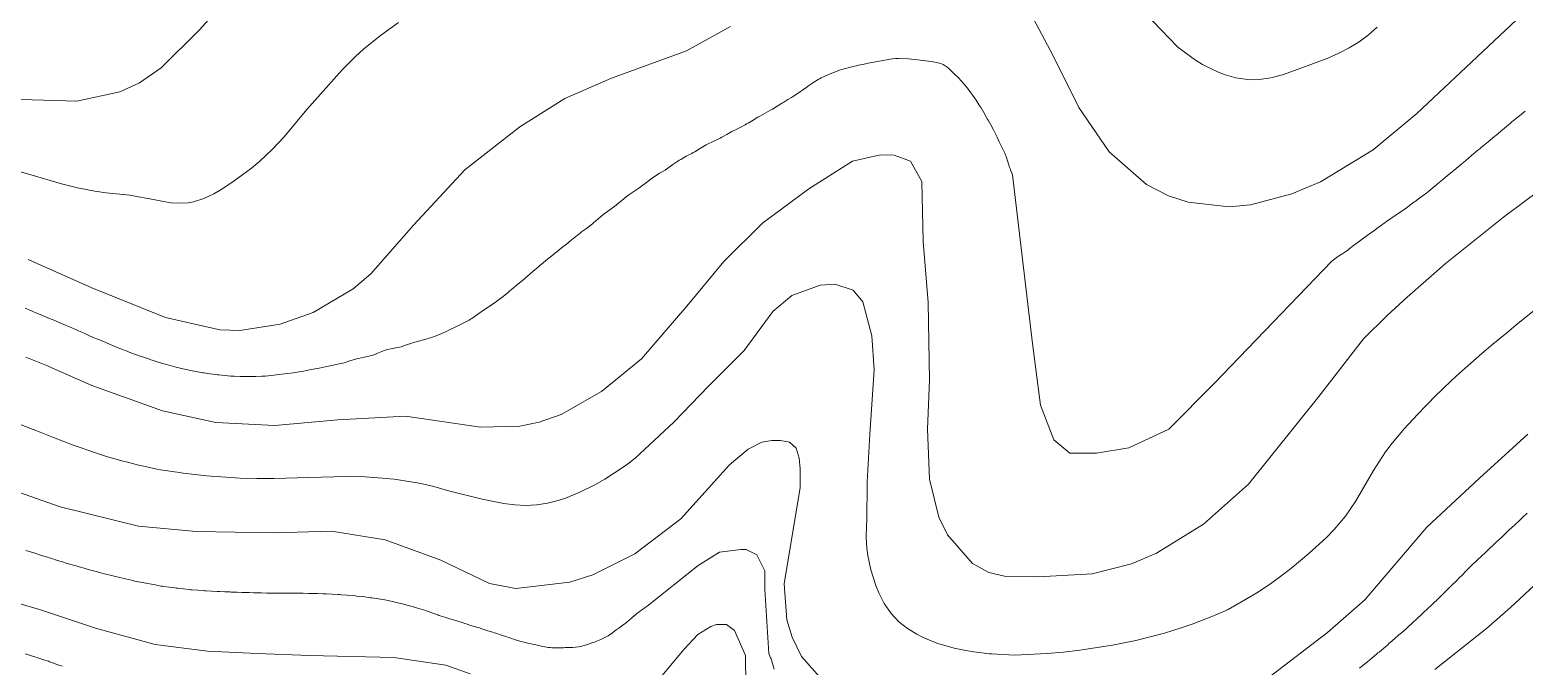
# Model space of a CAD drawing. Header units: metres. Extents: x 548946 to 557077, y 1838800 to 1845419.
# Drawn here: x 554948.5 to 555295.1, y 1841442.6 to 1841590.3 of the extents above; entities that cross this region are included whole.
import ezdxf

# ---------------------------------------------------------------- set-up
doc = ezdxf.new("R2010")
doc.units = ezdxf.units.M
doc.header["$LTSCALE"] = 28
doc.layers.add('1', color=7, linetype='Continuous', lineweight=13)
doc.layers.add('2', color=7, linetype='Continuous', lineweight=13)

msp = doc.modelspace()

# ---------------------------------------------------------------- linework, layer by layer
at = {"layer": '1'}
for points in [[(555084.34, 1841644.86), (555072.53, 1841639.5), (555061.16, 1841636.36), (555049.79, 1841633.21), (555030.74, 1841628.39), (555020.59, 1841623.64), (555015.94, 1841620.51), (555005.17, 1841610.27), (554995.8, 1841599.19), (554987.75, 1841590.15), (554978.95, 1841581.41), (554973.93, 1841577.95), (554969.35, 1841575.88), (554959.4, 1841573.69), (554946.43, 1841574.07)], [(555181.17, 1841593), (555185.85, 1841584.26), (555191.8, 1841572.23), (555198.83, 1841561.92), (555207.51, 1841554.39), (555212.59, 1841551.73), (555217.14, 1841550.22), (555226.68, 1841549.19), (555231.62, 1841549.64), (555241.23, 1841552.16), (555247.84, 1841554.96), (555260.05, 1841562.42), (555270.18, 1841570.87), (555281.6, 1841581.62), (555294.58, 1841593.72)], [(554948.13, 1841536.98), (554962.88, 1841530.37), (554979.96, 1841523.46), (554992.51, 1841520.59), (554997.21, 1841520.49), (555006.55, 1841521.92), (555014.19, 1841524.64), (555023.48, 1841530.15), (555027.59, 1841533.61), (555037.53, 1841544.98), (555049.35, 1841557.76), (555062.13, 1841567.71), (555072.54, 1841574.34), (555083.42, 1841579.07), (555100.77, 1841585.37), (555110.97, 1841591.06)], [(555154.97, 1841583.23), (555154.39, 1841583.3), (555152.28, 1841583.54), (555149.95, 1841583.61), (555149.23, 1841583.57), (555148.47, 1841583.5), (555145.48, 1841583.02), (555142.51, 1841582.41), (555141.77, 1841582.25), (555141.07, 1841582.1), (555138.81, 1841581.6), (555136.8, 1841581.06), (555136.25, 1841580.88), (555135.71, 1841580.68), (555133.75, 1841579.89), (555132.04, 1841579.08), (555131.66, 1841578.89), (555131.3, 1841578.71), (555130.33, 1841578.15), (555129.6, 1841577.66), (555129.39, 1841577.51), (555129.19, 1841577.36), (555128.45, 1841576.8), (555127.7, 1841576.23), (555127.48, 1841576.08), (555127.27, 1841575.92), (555126.46, 1841575.39), (555125.62, 1841574.88), (555125.39, 1841574.73), (555125.15, 1841574.58), (555124.28, 1841574.05), (555123.36, 1841573.49), (555123.09, 1841573.33), (555122.82, 1841573.16), (555121.8, 1841572.53), (555120.73, 1841571.88), (555120.43, 1841571.71), (555120.14, 1841571.54), (555119.06, 1841570.93), (555117.97, 1841570.32), (555117.66, 1841570.15), (555117.35, 1841569.96), (555116.22, 1841569.28), (555115.07, 1841568.6), (555114.74, 1841568.42), (555114.41, 1841568.24), (555113.2, 1841567.62), (555111.98, 1841567), (555111.65, 1841566.83), (555111.32, 1841566.65), (555110.15, 1841565.99), (555108.96, 1841565.32), (555108.62, 1841565.14), (555108.27, 1841564.97), (555106.97, 1841564.34), (555105.67, 1841563.71), (555105.33, 1841563.53), (555105, 1841563.35), (555103.84, 1841562.66), (555102.69, 1841561.96), (555102.36, 1841561.77), (555102.02, 1841561.58), (555100.73, 1841560.9), (555099.45, 1841560.19), (555099.11, 1841559.99), (555098.77, 1841559.78), (555097.62, 1841558.97), (555096.47, 1841558.15), (555096.14, 1841557.93), (555095.81, 1841557.71), (555094.54, 1841556.95), (555093.28, 1841556.17), (555092.94, 1841555.94), (555092.61, 1841555.71), (555091.48, 1841554.84), (555090.37, 1841553.97), (555090.05, 1841553.74), (555089.73, 1841553.52), (555088.56, 1841552.75), (555087.4, 1841551.98), (555087.09, 1841551.75), (555086.79, 1841551.52), (555085.76, 1841550.65), (555084.74, 1841549.78), (555084.44, 1841549.54), (555084.14, 1841549.31), (555083.03, 1841548.5), (555081.91, 1841547.7), (555081.61, 1841547.47), (555081.32, 1841547.23), (555080.28, 1841546.36), (555079.24, 1841545.49), (555078.95, 1841545.25), (555078.65, 1841545.02), (555077.56, 1841544.18), (555076.45, 1841543.34), (555076.14, 1841543.1), (555075.83, 1841542.86), (555074.72, 1841541.95), (555073.6, 1841541.03), (555073.28, 1841540.77)], [(555288.3, 1841565.57), (555286.75, 1841564.28), (555285.19, 1841562.99), (555284.77, 1841562.64), (555284.36, 1841562.29), (555282.9, 1841561.06), (555281.49, 1841559.87), (555281.1, 1841559.55), (555280.71, 1841559.22), (555279.32, 1841558.08), (555277.98, 1841556.98), (555277.63, 1841556.69), (555277.29, 1841556.41), (555276.11, 1841555.41), (555275.01, 1841554.49), (555274.73, 1841554.25), (555274.44, 1841554.01), (555273.47, 1841553.2), (555272.5, 1841552.43), (555272.23, 1841552.22), (555271.95, 1841552.01), (555270.9, 1841551.24), (555269.82, 1841550.45), (555269.52, 1841550.23), (555269.21, 1841550.01), (555268.09, 1841549.19), (555266.92, 1841548.35), (555266.58, 1841548.11), (555266.23, 1841547.87), (555264.93, 1841547), (555263.59, 1841546.09), (555263.22, 1841545.83), (555262.85, 1841545.57), (555261.53, 1841544.59), (555260.24, 1841543.62), (555259.89, 1841543.37), (555259.55, 1841543.12), (555258.34, 1841542.28), (555257.19, 1841541.47), (555256.89, 1841541.24), (555256.58, 1841541.01), (555255.53, 1841540.18), (555254.52, 1841539.39), (555254.25, 1841539.18), (555253.97, 1841538.99), (555253, 1841538.36), (555252.03, 1841537.73), (555251.75, 1841537.54), (555251.47, 1841537.35), (555250.45, 1841536.58), (555223.2, 1841508.13), (555212.65, 1841497.58), (555203.35, 1841493.24), (555195.91, 1841492), (555189.7, 1841492), (555185.98, 1841495.1), (555182.88, 1841503.17), (555181.02, 1841517.43), (555176.4, 1841556.62), (555175.95, 1841557.76), (555175.83, 1841558.08), (555175.72, 1841558.41), (555175.34, 1841559.62), (555174.94, 1841560.83), (555174.81, 1841561.15), (555174.69, 1841561.46), (555174.17, 1841562.56), (555173.63, 1841563.63), (555173.48, 1841563.93), (555173.34, 1841564.23), (555172.82, 1841565.33), (555172.28, 1841566.45), (555172.12, 1841566.76), (555171.96, 1841567.06), (555171.35, 1841568.17), (555170.73, 1841569.28), (555170.55, 1841569.59), (555170.38, 1841569.91), (555169.75, 1841571.04), (555169.1, 1841572.18), (555168.91, 1841572.49), (555168.71, 1841572.81), (555167.97, 1841573.92), (555167.2, 1841575.03), (555166.98, 1841575.33), (555166.77, 1841575.63), (555165.97, 1841576.69), (555165.15, 1841577.71), (555164.92, 1841577.98), (555164.68, 1841578.25), (555163.8, 1841579.16), (555162.9, 1841580.04), (555162.65, 1841580.29), (555162.4, 1841580.53), (555161.48, 1841581.41), (555160.33, 1841582.18), (555159.93, 1841582.35), (555159.5, 1841582.5), (555157.64, 1841582.89), (555155.55, 1841583.15), (555154.97, 1841583.23)], [(555295.29, 1841571.4), (555293.98, 1841570.33), (555292.63, 1841569.21), (555292.26, 1841568.9), (555291.88, 1841568.59), (555289.12, 1841566.25), (555288.71, 1841565.91), (555288.3, 1841565.57)], [(554947.54, 1841514.24), (554952.22, 1841512.39), (554962.85, 1841507.69), (554979.22, 1841501.85), (554991.62, 1841499.1), (555005.34, 1841498.38), (555019.94, 1841499.77), (555035.62, 1841500.59), (555053.02, 1841498.03), (555062.17, 1841498.26), (555066.65, 1841499.17), (555071.71, 1841500.96), (555081.11, 1841506.29), (555090.35, 1841513.9), (555100.87, 1841526.12), (555109.47, 1841536.52), (555118.4, 1841545.39), (555129.17, 1841553.34), (555139.27, 1841559.77), (555145.76, 1841561.22), (555148.92, 1841561.14), (555152.76, 1841559.74), (555155.4, 1841555.06), (555155.66, 1841541.16), (555156.86, 1841526.96), (555157.12, 1841508.92), (555156.68, 1841497.53), (555157.12, 1841485.96), (555159.3, 1841477.14), (555161.33, 1841473), (555167.16, 1841466.37), (555170.88, 1841464.3), (555174.55, 1841463.42), (555182.34, 1841463.29), (555194.88, 1841464), (555203.98, 1841466.32), (555209.84, 1841468.81), (555220.72, 1841475.5), (555231.15, 1841484.79), (555247.45, 1841505.15), (555257.83, 1841518.5), (555263.32, 1841523.92), (555267.95, 1841528.23), (555276.74, 1841535.93), (555290.3, 1841546.81), (555303.02, 1841556.3)], [(555073.28, 1841540.77), (555072.97, 1841540.52), (555071.83, 1841539.63), (555070.63, 1841538.68), (555070.27, 1841538.4), (555069.91, 1841538.11), (555068.55, 1841537), (555067.17, 1841535.85), (555066.8, 1841535.54), (555066.44, 1841535.24), (555065.17, 1841534.16), (555063.89, 1841533.06), (555063.51, 1841532.74), (555063.13, 1841532.42), (555061.67, 1841531.19), (555060.23, 1841529.98), (555059.85, 1841529.67), (555059.49, 1841529.38), (555058.28, 1841528.39), (555057.1, 1841527.49), (555056.76, 1841527.24), (555056.42, 1841526.99), (555055.12, 1841526.1), (555053.85, 1841525.23), (555053.51, 1841525), (555053.19, 1841524.78), (555052.08, 1841523.99), (555051, 1841523.26), (555050.68, 1841523.07), (555050.36, 1841522.88), (555049.17, 1841522.26), (555047.94, 1841521.65), (555047.6, 1841521.48), (555047.25, 1841521.31), (555046, 1841520.68), (555044.74, 1841520.07), (555044.38, 1841519.91), (555044.03, 1841519.76), (555042.72, 1841519.25), (555041.38, 1841518.79), (555041, 1841518.67), (555040.62, 1841518.55), (555037.81, 1841517.78), (555037.44, 1841517.67), (555037.08, 1841517.56), (555035.82, 1841517.12), (555034.58, 1841516.71), (555034.22, 1841516.61), (555033.86, 1841516.52), (555032.53, 1841516.26), (555031.2, 1841515.98), (555030.86, 1841515.87), (555030.51, 1841515.76), (555029.34, 1841515.28), (555028.15, 1841514.78), (555027.81, 1841514.67), (555027.45, 1841514.56), (555026.1, 1841514.25), (555024.72, 1841513.97), (555024.34, 1841513.88), (555023.98, 1841513.79), (555022.68, 1841513.4), (555021.37, 1841513), (555021, 1841512.9), (555020.62, 1841512.8), (555019.21, 1841512.5), (555017.78, 1841512.21), (555017.39, 1841512.13), (555016.99, 1841512.05), (555015.58, 1841511.76), (555014.17, 1841511.47), (555013.77, 1841511.39), (555013.37, 1841511.31), (555011.92, 1841511.04), (555010.46, 1841510.79), (555010.05, 1841510.73), (555009.65, 1841510.67), (555008.19, 1841510.48), (555004.49, 1841510.04), (555003.06, 1841509.89), (555002.66, 1841509.87), (555002.27, 1841509.84), (555000.87, 1841509.78), (554999.47, 1841509.76), (554999.08, 1841509.76), (554998.69, 1841509.77), (554997.27, 1841509.79), (554995.86, 1841509.85), (554995.48, 1841509.87), (554995.09, 1841509.89), (554993.71, 1841510), (554992.34, 1841510.14), (554991.97, 1841510.19), (554991.59, 1841510.23), (554990.25, 1841510.41), (554988.94, 1841510.61), (554988.59, 1841510.67), (554988.24, 1841510.73), (554986.99, 1841510.95), (554985.77, 1841511.19), (554985.44, 1841511.26)], [(555146.67, 1841457.07), (555145.38, 1841459.57), (555144.67, 1841461.31), (555143.56, 1841464.9), (555142.87, 1841468.24), (555142.65, 1841469.93), (555142.49, 1841472.48), (555142.52, 1841475.09), (555142.62, 1841476.42), (555142.69, 1841484.97), (555142.69, 1841485.28), (555143.33, 1841496.38), (555144.3, 1841511.3), (555143.8, 1841519.26), (555141.71, 1841527.09), (555139.45, 1841529.81), (555135.16, 1841531.21), (555131.77, 1841531.02), (555125.19, 1841528.57), (555120.83, 1841524.84), (555114.16, 1841515.86), (555105.88, 1841507.56), (555097.87, 1841499.18), (555088.9, 1841490.82), (555087.41, 1841489.65), (555086.37, 1841488.9), (555081.87, 1841485.96), (555079.53, 1841484.63), (555075.88, 1841482.84), (555072.69, 1841481.57), (555071.05, 1841481.04), (555068.57, 1841480.4), (555066.05, 1841480.01), (555064.79, 1841479.91), (555063.52, 1841479.88), (555060.99, 1841480.01), (555058.45, 1841480.34), (555053.41, 1841481.34), (555045.9, 1841483.15), (555042.2, 1841484.27), (555039.89, 1841484.8), (555038.35, 1841485.1), (555032.98, 1841485.93), (555030.28, 1841486.22), (555026.22, 1841486.49), (555021.87, 1841486.58), (555013.16, 1841486.36), (555005.14, 1841486.11), (555001.14, 1841486.09), (554997.25, 1841486.2), (554989.48, 1841486.77), (554984.03, 1841487.39), (554982.68, 1841487.55), (554981.38, 1841487.73), (554980.52, 1841487.86), (554978.79, 1841488.15), (554977.93, 1841488.31), (554976.21, 1841488.66), (554974.5, 1841489.04), (554973.37, 1841489.3), (554972.61, 1841489.49), (554971.1, 1841489.88), (554969.85, 1841490.22), (554969.01, 1841490.45), (554967.35, 1841490.93), (554966.52, 1841491.18), (554964.87, 1841491.7), (554963.22, 1841492.24), (554962.13, 1841492.61), (554959.95, 1841493.37), (554958.76, 1841493.81), (554956.37, 1841494.71), (554954, 1841495.63), (554950.84, 1841496.87), (554949.26, 1841497.48), (554945.67, 1841498.85)], [(554985.44, 1841511.26), (554985.11, 1841511.33), (554983.93, 1841511.6), (554982.76, 1841511.89), (554982.45, 1841511.97), (554982.13, 1841512.05), (554981, 1841512.34), (554979.87, 1841512.66), (554979.55, 1841512.75), (554979.23, 1841512.84), (554978.05, 1841513.2), (554976.86, 1841513.58), (554976.53, 1841513.69), (554976.21, 1841513.8), (554975.04, 1841514.2), (554973.86, 1841514.61), (554973.52, 1841514.73), (554973.18, 1841514.85), (554971.93, 1841515.31), (554970.67, 1841515.79), (554970.32, 1841515.93), (554969.97, 1841516.06), (554968.73, 1841516.56), (554967.48, 1841517.07), (554967.14, 1841517.22), (554966.79, 1841517.36), (554965.53, 1841517.89), (554964.27, 1841518.43), (554963.92, 1841518.57), (554963.58, 1841518.72), (554962.33, 1841519.26), (554961.06, 1841519.82), (554960.69, 1841519.98), (554960.32, 1841520.14), (554958.93, 1841520.75), (554957.51, 1841521.37), (554957.12, 1841521.54), (554956.73, 1841521.71), (554955.32, 1841522.31), (554953.86, 1841522.92), (554953.44, 1841523.1), (554953.01, 1841523.28), (554951.38, 1841523.96), (554949.75, 1841524.65), (554949.31, 1841524.83), (554948.87, 1841525.01), (554947.36, 1841525.65)], [(555297.5, 1841525.2), (555293.19, 1841521.71), (555291.05, 1841519.96), (555287.84, 1841517.3), (555285.24, 1841515.1), (555283.94, 1841513.98), (555282.02, 1841512.29), (555280.11, 1841510.58), (555279.17, 1841509.72), (555278.17, 1841508.79), (555276.19, 1841506.9), (555274.24, 1841504.99), (555272.96, 1841503.69), (555272.11, 1841502.82), (555270.43, 1841501.07), (555267.21, 1841497.53), (555266.96, 1841497.26), (555264.47, 1841494.33), (555262.92, 1841492.28), (555260.1, 1841487.98), (555255.93, 1841480.77), (555253.63, 1841477.34), (555251.04, 1841474.25), (555249.14, 1841472.32), (555245.12, 1841468.68), (555241.24, 1841465.45), (555239.26, 1841463.9), (555236.22, 1841461.67), (555233.04, 1841459.56), (555230.87, 1841458.23), (555226.4, 1841455.73), (555223.42, 1841454.4), (555223.05, 1841454.25), (555218.04, 1841452.33), (555215.5, 1841451.45), (555211.66, 1841450.25), (555207.68, 1841449.18), (555205.01, 1841448.54), (555199.62, 1841447.45), (555192.03, 1841446.26), (555188.22, 1841445.81), (555184.46, 1841445.47), (555176.9, 1841445.1), (555171.54, 1841445.39), (555171.1, 1841445.43), (555167.43, 1841445.87), (555165.61, 1841446.17), (555162.9, 1841446.74), (555158.88, 1841447.92), (555155.72, 1841449.2), (555154.2, 1841449.97), (555152.03, 1841451.3), (555150.06, 1841452.87), (555149.17, 1841453.74), (555148.26, 1841454.78), (555146.67, 1841457.07)], [(555256.92, 1841442.1), (555258.09, 1841443.07), (555258.4, 1841443.33), (555258.72, 1841443.59), (555259.81, 1841444.49), (555260.87, 1841445.37), (555261.15, 1841445.61), (555261.44, 1841445.84), (555262.45, 1841446.69), (555263.46, 1841447.54), (555263.73, 1841447.78), (555264.01, 1841448.02), (555265.03, 1841448.91), (555266.04, 1841449.8), (555266.32, 1841450.05), (555266.6, 1841450.29), (555267.6, 1841451.17), (555268.6, 1841452.07), (555268.89, 1841452.32), (555269.17, 1841452.59), (555270.21, 1841453.56), (555271.24, 1841454.52), (555271.51, 1841454.77), (555271.77, 1841455.02), (555272.69, 1841455.88), (555273.58, 1841456.72), (555273.83, 1841456.95), (555274.08, 1841457.19), (555274.99, 1841458.06), (555275.88, 1841458.93), (555276.12, 1841459.16), (555276.35, 1841459.39), (555277.15, 1841460.19), (555277.95, 1841460.99), (555278.18, 1841461.22), (555278.41, 1841461.45), (555279.29, 1841462.31), (555280.19, 1841463.2), (555280.44, 1841463.44), (555280.69, 1841463.69), (555281.58, 1841464.6), (555282.51, 1841465.54), (555282.78, 1841465.81), (555283.06, 1841466.07), (555284.1, 1841467.07), (555285.17, 1841468.09), (555285.47, 1841468.37), (555285.77, 1841468.66), (555286.86, 1841469.69), (555287.97, 1841470.75), (555288.29, 1841471.05), (555288.61, 1841471.35), (555289.79, 1841472.45), (555290.99, 1841473.57), (555291.32, 1841473.88), (555291.64, 1841474.19), (555292.82, 1841475.3), (555293.99, 1841476.4), (555294.31, 1841476.71), (555294.63, 1841477.01), (555295.78, 1841478.09)], [(554947.53, 1841469.42), (554949.4, 1841468.83), (554951.21, 1841468.26), (554952.59, 1841467.82), (554952.97, 1841467.7), (554953.34, 1841467.59), (554954.68, 1841467.18), (554955.99, 1841466.78), (554956.35, 1841466.67), (554956.71, 1841466.56), (554957.99, 1841466.18), (554959.24, 1841465.81), (554959.58, 1841465.72), (554959.91, 1841465.62), (554961.09, 1841465.28), (554962.26, 1841464.95), (554962.59, 1841464.85), (554962.93, 1841464.76), (554964.17, 1841464.42), (554965.43, 1841464.08), (554965.78, 1841463.99), (554966.13, 1841463.9), (554967.39, 1841463.59), (554968.67, 1841463.28), (554969.03, 1841463.2), (554969.39, 1841463.11), (554970.7, 1841462.79), (554972.04, 1841462.48), (554972.41, 1841462.4), (554972.78, 1841462.32), (554974.14, 1841462.05), (554975.49, 1841461.8), (554975.86, 1841461.73), (554976.24, 1841461.66), (554977.57, 1841461.4), (554978.88, 1841461.16), (554979.24, 1841461.1), (554979.59, 1841461.05), (554980.84, 1841460.87), (554982.09, 1841460.72), (554982.44, 1841460.67), (554982.8, 1841460.63), (554984.13, 1841460.47), (554985.45, 1841460.33), (554985.81, 1841460.29), (554986.16, 1841460.26), (554987.41, 1841460.16), (554988.65, 1841460.08)], [(555068.78, 1841446.89), (555069.15, 1841446.85), (555069.52, 1841446.82), (555070.87, 1841446.79), (555072.24, 1841446.84), (555072.62, 1841446.85), (555073, 1841446.87), (555074.38, 1841446.92), (555075.76, 1841447.05), (555076.13, 1841447.12), (555076.5, 1841447.19), (555077.81, 1841447.56), (555079.08, 1841448.01), (555079.42, 1841448.14), (555079.75, 1841448.27), (555080.92, 1841448.74), (555082.03, 1841449.28), (555082.33, 1841449.44), (555082.62, 1841449.62), (555083.63, 1841450.31), (555084.59, 1841451.03), (555084.84, 1841451.22), (555085.1, 1841451.41), (555086.01, 1841452.06), (555086.88, 1841452.71), (555087.12, 1841452.91), (555087.35, 1841453.1), (555088.18, 1841453.83), (555089.01, 1841454.56), (555089.24, 1841454.74), (555089.48, 1841454.93), (555090.34, 1841455.54), (555091.2, 1841456.14), (555091.43, 1841456.31), (555091.66, 1841456.48), (555103.48, 1841465.93), (555108.44, 1841469.03), (555113.4, 1841469.65), (555114.64, 1841469.65), (555117.12, 1841468.41), (555118.98, 1841464.69), (555118.98, 1841460.35), (555119.9, 1841445.47), (555120.29, 1841444.51), (555120.39, 1841444.23), (555120.48, 1841443.96), (555120.81, 1841442.92), (555121.14, 1841441.88)], [(555274.36, 1841441.75), (555286.36, 1841451.29), (555291.92, 1841456.14), (555304, 1841467.41)], [(554931.8, 1841461.19), (554950.71, 1841455.67), (554963.73, 1841451.41), (554977.56, 1841447.55), (554989.65, 1841446.05), (555001.2, 1841445.49), (555013.32, 1841445), (555032.88, 1841444.58), (555044.93, 1841442.76), (555050.58, 1841440.77)], [(554988.65, 1841460.08), (554989, 1841460.05), (554989.35, 1841460.03), (554990.64, 1841459.96), (554991.9, 1841459.89), (554992.24, 1841459.88), (554992.57, 1841459.86), (554993.73, 1841459.81), (554994.84, 1841459.77), (554995.15, 1841459.75), (554995.46, 1841459.74), (554996.56, 1841459.71), (554997.66, 1841459.68), (554997.96, 1841459.67), (554998.27, 1841459.66), (554999.36, 1841459.62), (555000.47, 1841459.58), (555000.78, 1841459.57), (555001.09, 1841459.57), (555002.24, 1841459.55), (555003.42, 1841459.53), (555003.76, 1841459.53), (555004.09, 1841459.52), (555005.34, 1841459.5), (555006.6, 1841459.48), (555006.95, 1841459.48), (555007.3, 1841459.48), (555008.58, 1841459.48), (555009.86, 1841459.48), (555010.22, 1841459.48), (555010.58, 1841459.47), (555011.89, 1841459.46), (555013.2, 1841459.45), (555013.56, 1841459.44), (555013.92, 1841459.44), (555015.21, 1841459.41), (555016.51, 1841459.38), (555016.87, 1841459.36), (555017.24, 1841459.35), (555018.58, 1841459.28), (555019.94, 1841459.19), (555020.32, 1841459.17), (555020.71, 1841459.14), (555022.11, 1841459.04), (555023.52, 1841458.92), (555023.91, 1841458.88), (555024.3, 1841458.84), (555025.71, 1841458.69), (555027.12, 1841458.51), (555027.52, 1841458.45), (555027.92, 1841458.4), (555029.38, 1841458.17), (555030.82, 1841457.92), (555031.2, 1841457.85), (555031.58, 1841457.78), (555032.88, 1841457.51), (555034.16, 1841457.21), (555034.52, 1841457.12), (555034.88, 1841457.03), (555036.2, 1841456.66), (555037.48, 1841456.29), (555037.81, 1841456.19), (555038.14, 1841456.1), (555039.25, 1841455.77), (555040.31, 1841455.44), (555040.6, 1841455.34), (555040.9, 1841455.23), (555041.99, 1841454.84), (555043.08, 1841454.44), (555043.38, 1841454.34), (555043.68, 1841454.24), (555044.76, 1841453.9), (555045.88, 1841453.57), (555046.2, 1841453.47), (555046.52, 1841453.37), (555047.74, 1841452.98), (555049, 1841452.58), (555049.35, 1841452.47), (555049.71, 1841452.36), (555051.03, 1841451.95), (555052.37, 1841451.54), (555052.74, 1841451.42), (555053.11, 1841451.3), (555054.47, 1841450.86), (555055.82, 1841450.42), (555056.19, 1841450.3), (555056.55, 1841450.18), (555057.86, 1841449.76), (555059.14, 1841449.34), (555059.49, 1841449.23), (555059.85, 1841449.11), (555061.13, 1841448.68), (555062.38, 1841448.28), (555062.73, 1841448.19), (555063.06, 1841448.1), (555064.26, 1841447.82), (555065.47, 1841447.56), (555065.81, 1841447.49), (555066.16, 1841447.41), (555067.45, 1841447.12), (555068.78, 1841446.89)], [(555091.99, 1841436.62), (555100.26, 1841446.51), (555103.45, 1841449.94), (555106.42, 1841451.77), (555107.78, 1841452.22), (555110.06, 1841452.22), (555111.89, 1841450.85), (555114.44, 1841445.06), (555114.64, 1841431)], [(554947.37, 1841445.39), (554948.66, 1841445.01), (554949.9, 1841444.62), (554950.23, 1841444.51), (554950.55, 1841444.41), (554951.68, 1841444.04), (554952.77, 1841443.68), (554953.06, 1841443.57), (554953.35, 1841443.47), (554954.38, 1841443.11), (554955.42, 1841442.74), (554955.71, 1841442.64), (554956.01, 1841442.53)]]:
    msp.add_lwpolyline(points, dxfattribs=at)
at = {"layer": '2'}
for points in [[(555020.3, 1841580.27), (555021.1, 1841581.11), (555021.33, 1841581.36), (555024.01, 1841584.04), (555025.89, 1841585.74), (555029.82, 1841588.93), (555033.96, 1841591.96)], [(555208.84, 1841592.33), (555212.78, 1841588.29), (555214.74, 1841586.26), (555218.87, 1841583.19), (555220.5, 1841582.2), (555223.8, 1841580.57), (555225.53, 1841579.9), (555228.19, 1841579.13), (555230.88, 1841578.72), (555232.23, 1841578.66), (555233.6, 1841578.71), (555236.32, 1841579.11), (555239.02, 1841579.82), (555244.37, 1841581.71), (555249.57, 1841583.71), (555252.08, 1841584.81), (555254.5, 1841586.05), (555255.67, 1841586.74), (555256.79, 1841587.48), (555258.95, 1841589.09), (555260.98, 1841590.9)], [(554937.26, 1841559.85), (554948.49, 1841556.69), (554955.83, 1841554.52), (554959.53, 1841553.57), (554963.52, 1841552.79), (554966.21, 1841552.39), (554971.65, 1841551.85), (554972.88, 1841551.65), (554973.24, 1841551.59), (554975.9, 1841551.08), (554979.47, 1841550.38), (554981.25, 1841550.13), (554983.89, 1841550.02), (554985.19, 1841550.13), (554986.42, 1841550.35), (554988.81, 1841551.1), (554991.15, 1841552.18), (554992.66, 1841553.04), (554995.59, 1841554.96), (554999.86, 1841558.13), (555001.86, 1841559.8), (555004.71, 1841562.48), (555007.47, 1841565.46), (555012.73, 1841571.73), (555020.3, 1841580.27)], [(555134.09, 1841437.3), (555127.5, 1841444.8), (555125.27, 1841449.26), (555124.09, 1841453.31), (555123.43, 1841461.65), (555127.16, 1841484), (555127.16, 1841488.34), (555126.93, 1841490.85), (555126.25, 1841493.14), (555124.65, 1841494.51), (555122.6, 1841494.97), (555120.55, 1841494.97), (555118.27, 1841494.51), (555115.08, 1841492.91), (555110.75, 1841489.25)], [(555295.92, 1841496.38), (555284.71, 1841486.23), (555272.51, 1841474.8), (555258.13, 1841457.94), (555249.46, 1841450.39), (555235.91, 1841440.01)], [(555110.75, 1841489.25), (555099.45, 1841476.73), (555088.84, 1841468.66), (555079.03, 1841463.74), (555073.74, 1841462.03), (555061.19, 1841460.61), (555055.13, 1841461.71), (555043.83, 1841467.18), (555030.9, 1841471.88), (555018.45, 1841473.9), (555005.15, 1841473.53), (554987.03, 1841473.84), (554973.68, 1841475.04), (554955.48, 1841479.51), (554944.51, 1841483.44)]]:
    msp.add_lwpolyline(points, dxfattribs=at)

doc.saveas('drawing.dxf')
